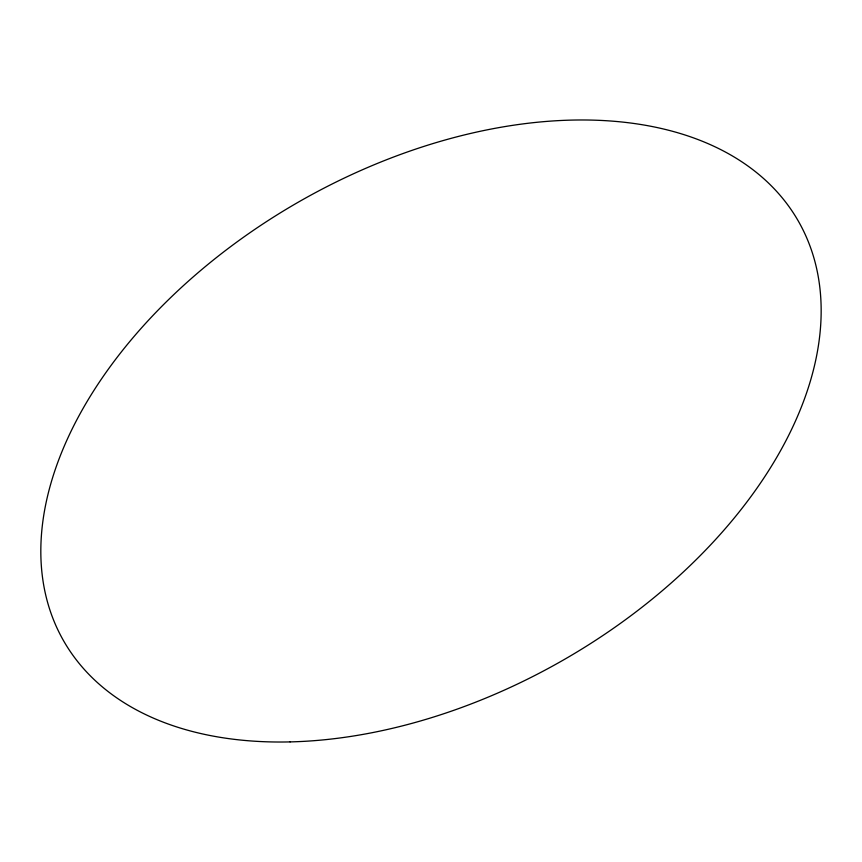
<?xml version="1.0" encoding="UTF-8"?>
<svg xmlns="http://www.w3.org/2000/svg" width="862" height="862" viewBox="0 0 862 862"><rect width="100%" height="100%" fill="white"/><g stroke="black" fill="none" stroke-linecap="round" stroke-linejoin="round"><path stroke-width="1.29" d="M290.085 741.902A423.07 264.515 -29.7 0 0 816.54 268.157A423.07 264.515 -29.7 0 0 186.375 282.941A423.07 264.515 -29.7 0 0 290.085 741.902"/></g></svg>
